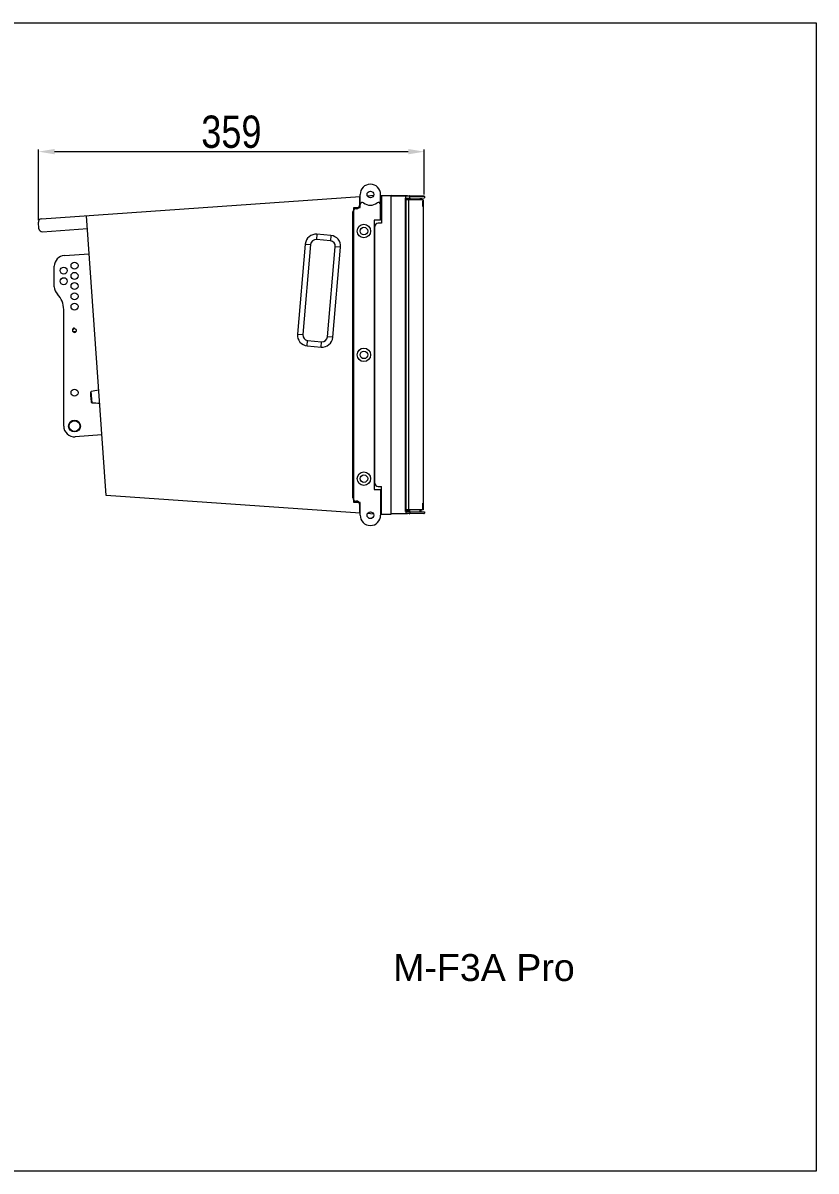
# Model space of a CAD drawing. Header units: millimetres. Extents: x 993 to 2435, y 1246 to 2313.
# Drawn here: x 1698 to 2435, y 1246 to 2313 of the extents above; entities that cross this region are included whole.
import ezdxf

# ---------------------------------------------------------------- set-up
doc = ezdxf.new("R2010")
doc.units = ezdxf.units.MM
doc.layers.get('0').update_dxf_attribs({"lineweight": 9})
doc.layers.add('dim', color=252, linetype='Continuous', lineweight=9)
doc.layers.add('标注', color=251, linetype='Continuous', lineweight=9)
doc.styles.add('30', font='arial.ttf', dxfattribs={"width": 0.8, "height": 30})
doc.styles.get("Standard").update_dxf_attribs({"font": 'arial.ttf'})
doc.dimstyles.new('ISO-30', dxfattribs={"dimtxt": 30, "dimasz": 15, "dimexe": 2, "dimexo": 2, "dimgap": 3, "dimtad": 1, "dimtoh": 1, "dimdec": 1, "dimdsep": 46, "dimtxsty": '30', "dimcen": 0, "dimclrd": 256, "dimclre": 256, "dimclrt": 256, "dimadec": 0, "dimazin": 0, "dimtfac": 1, "dimtdec": 1, "dimtmove": 0, "dimatfit": 3, "dimfxl": 1, "dimlwd": -1, "dimlwe": -1, "dimarcsym": 0})

# ---------------------------------------------------------------- blocks, each defined once
blk = doc.blocks.new('*D5')
at = {"layer": 'Defpoints', "color": 0, "transparency": 16777216}
for p in [(2071.2, 2193.1), (2071.2, 2151.3), (1712.6, 2127.5)]:
    blk.add_point(p, dxfattribs=at)
at = {"layer": 'dim', "transparency": 16777216}
for p, q in [((1712.6, 2129.5), (1712.6, 2195.1)), ((1727.6, 2193.1), (2056.2, 2193.1)), ((2071.2, 2153.3), (2071.2, 2195.1))]:
    blk.add_line(p, q, dxfattribs=at)
for points in [[(1727.6, 2195.6), (1727.6, 2190.6), (1712.6, 2193.1)], [(2056.2, 2195.6), (2056.2, 2190.6), (2071.2, 2193.1)]]:
    blk.add_solid(points, dxfattribs=at)
at = {"layer": 'dim', "transparency": 16777216, "insert": (1891.9, 2211.4), "char_height": 30, "attachment_point": 5, "style": '30'}
blk.add_mtext('359', dxfattribs=at)

msp = doc.modelspace()

# ---------------------------------------------------------------- linework, layer by layer
at = {"color": 7, "linetype": 'Continuous'}
for p, q in [((1715.41, 2130.66), (2011.56, 2151.37)), ((2010.81, 2151.32), (2010.81, 2143.08)), ((2011.56, 2141.33), (2011.56, 2153.33)), ((2023.95, 2152.24), (2018.34, 2151.84)), ((2030.56, 2129.33), (2030.56, 2153.33)), ((2030.56, 2152.33), (2040.31, 2152.33)), ((2031.31, 2152.33), (2031.31, 2126.58)), ((2070.75, 2151.83), (2040.31, 2152.36)), ((2040.31, 1856.33), (2040.31, 2152.33)), ((2054.1, 2151.62), (2040.31, 2151.86)), ((2053.85, 2149.91), (2071.23, 2150.07)), ((2053.85, 1859.8), (2053.85, 2149.06)), ((2054.1, 2149.92), (2054.1, 2151.62)), ((2057.76, 2151.56), (2054.1, 2151.62)), ((2054.32, 1858.74), (2054.32, 2149.92)), ((2070.23, 2148.33), (2054.32, 2148.33)), ((2055.12, 2149.93), (2055.12, 2148.33)), ((2055.65, 2149.93), (2055.65, 2148.33)), ((2056.46, 2148.33), (2056.46, 1860.33)), ((2056.89, 2149.94), (2056.89, 2148.33)), ((2057.38, 2149.94), (2057.38, 2148.36)), ((2057.76, 2149.95), (2057.76, 2151.56)), ((2071.23, 2151.33), (2057.76, 2151.56)), ((2057.89, 2149.95), (2057.89, 2148.36)), ((2067.43, 2150.03), (2067.43, 2148.36)), ((2067.54, 2150.03), (2067.54, 2148.33)), ((2068.23, 2150.04), (2068.23, 2148.33)), ((2069.92, 2147.53), (2069.92, 2147.53)), ((2070.23, 2148.33), (2070.23, 1860.33)), ((2071.23, 2151.33), (2071.23, 2150.06)), ((1775.47, 1873.8), (1757.31, 2133.59)), ((2004.81, 1871.58), (2004.81, 2137.08)), ((2005.56, 1867.33), (2005.56, 2141.33)), ((2005.56, 2141.33), (2011.56, 2141.33)), ((2069.92, 2142.13), (2069.92, 2142.13)), ((1713.04, 2121.47), (1712.63, 2127.46)), ((2024.56, 2129.33), (2024.56, 1879.33)), ((2030.56, 2129.33), (2024.56, 2129.33)), ((2025.31, 1885.08), (2025.31, 2123.58)), ((2031.31, 2126.58), (2028.31, 2126.58)), ((1716.25, 2118.69), (1758.14, 2121.62)), ((1971.41, 2116.33), (1970.97, 2111.35)), ((1984.36, 2115.19), (1971.41, 2116.33)), ((1984.36, 2115.19), (1983.92, 2110.21)), ((1960.58, 2107.24), (1953.25, 2023.56)), ((1965.56, 2106.8), (1958.24, 2023.12)), ((1960.58, 2107.24), (1965.56, 2106.8)), ((1983.92, 2110.21), (1970.97, 2111.35)), ((1981.15, 2021.12), (1988.47, 2104.8)), ((1986.13, 2020.68), (1993.45, 2104.36)), ((1993.45, 2104.36), (1988.47, 2104.8)), ((1736.66, 2096.56), (1759.78, 2098.18)), ((1736.11, 1938.2), (1736.11, 2046.48)), ((1953.25, 2023.56), (1958.24, 2023.12)), ((1962.34, 2012.72), (1962.78, 2017.7)), ((1962.78, 2017.7), (1975.73, 2016.57)), ((1975.3, 2011.59), (1975.73, 2016.57)), ((1986.13, 2020.68), (1981.15, 2021.12)), ((1962.34, 2012.72), (1975.3, 2011.59)), ((1761.91, 1960.14), (1761.23, 1969.81)), ((1762.37, 1959.76), (1761.64, 1970.26)), ((1761.52, 1962.03), (1761.53, 1962.02)), ((1761.53, 1962.02), (1761.52, 1962.03)), ((1761.53, 1961.99), (1761.53, 1962.02)), ((1761.54, 1961.95), (1761.53, 1961.99)), ((1761.77, 1960.77), (1761.78, 1960.73)), ((1761.78, 1960.73), (1761.78, 1960.7)), ((1761.78, 1960.69), (1761.78, 1960.7)), ((1761.78, 1960.7), (1761.78, 1960.69)), ((1771.55, 1929.95), (1746.81, 1928.22)), ((2024.56, 1879.33), (2030.56, 1879.33)), ((2028.31, 1882.08), (2031.31, 1882.08)), ((2030.56, 1879.33), (2030.56, 1855.33)), ((2031.31, 1856.33), (2031.31, 1882.08)), ((2011.56, 1857.29), (1775.47, 1873.8)), ((2011.56, 1867.33), (2005.56, 1867.33)), ((2011.56, 1855.33), (2011.56, 1867.33)), ((2069.92, 1866.53), (2069.92, 1866.53)), ((2010.81, 1865.58), (2010.81, 1857.34)), ((2023.95, 1856.43), (2018.34, 1856.82)), ((2030.56, 1856.33), (2040.31, 1856.33)), ((2054.1, 1857.04), (2040.31, 1856.8)), ((2070.75, 1856.83), (2040.31, 1856.3)), ((2053.85, 1858.75), (2053.85, 1859.03)), ((2053.85, 1858.75), (2071.23, 1858.59)), ((2054.1, 1858.74), (2054.1, 1857.04)), ((2057.76, 1857.1), (2054.1, 1857.04)), ((2070.23, 1860.33), (2054.32, 1860.33)), ((2055.32, 1860.33), (2055.32, 1858.73)), ((2055.65, 1858.73), (2055.65, 1860.33)), ((2056.89, 1858.72), (2056.89, 1860.33)), ((2057.38, 1858.72), (2057.38, 1860.3)), ((2057.76, 1858.71), (2057.76, 1857.1)), ((2071.23, 1857.33), (2057.76, 1857.1)), ((2057.89, 1858.71), (2057.89, 1860.3)), ((2067.43, 1858.63), (2067.43, 1860.3)), ((2067.54, 1858.63), (2067.54, 1860.33)), ((2068.23, 1858.62), (2068.23, 1860.33)), ((2069.92, 1861.13), (2069.92, 1861.13)), ((2071.23, 1858.6), (2071.23, 1857.33))]:
    msp.add_line(p, q, dxfattribs=at)
msp.add_line((1727.36, 2067.66), (1727.36, 2086.62))
for centre, radius in [((2021.06, 2153.33), 3.1), ((2015.06, 2119.33), 6.25), ((2015.06, 2119.33), 3.5), ((1746.11, 2087.2), 3.25), ((1746.11, 2077.7), 3.25), ((1746.11, 2068.2), 3.25), ((1746.11, 2058.7), 3.25), ((1746.11, 2049.2), 3.25), ((2015.06, 2004.33), 6.25), ((2015.06, 2004.33), 3.5), ((1746.11, 1969.2), 3.25), ((1746.11, 1938.2), 5.5), ((1746.11, 1938.2), 5), ((2015.06, 1889.33), 6.25), ((2015.06, 1889.33), 3.5), ((2021.06, 1855.33), 3.1)]:
    msp.add_circle(centre, radius, dxfattribs=at)
for centre, radius in [((1736.11, 2082.6), 3.25), ((1736.11, 2072.75), 3.25), ((1746.11, 2027.2), 1.6)]:
    msp.add_circle(centre, radius)
for centre, radius, start, end in [((2021.06, 2153.33), 9.5, 0, 180), ((2013.56, 2143.96), 2, 51.31781, 180), ((2021.06, 2153.33), 10, 231.31781, 308.68219), ((2028.56, 2143.96), 2, 0, 128.68219), ((2038.3, 2149.49), 15.55, 358.4259, 1.5741), ((2070.73, 2151.33), 0.5, 0, 89), ((2007.81, 2137.08), 3, 90, 180), ((2007.81, 2143.08), 3, 270, 0), ((1715.62, 2127.67), 3, 94, 184), ((2028.31, 2123.58), 3, 90, 180), ((1716.04, 2121.68), 3, 184, 274), ((1970.54, 2106.37), 10, 85, 175), ((1983.49, 2105.23), 10, 355, 85), ((1970.54, 2106.37), 5, 85, 175), ((1983.49, 2105.23), 5, 355, 85), ((1963.22, 2022.69), 10, 175, 265), ((1963.22, 2022.69), 5, 175, 265), ((1976.17, 2021.55), 10, 265, 355), ((1976.17, 2021.55), 5, 265, 355), ((1791.14, 1967.04), 30.04, 174.71561, 189.61748), ((1761.73, 1969.77), 0.5, 100.35395, 174.71561), ((1815.83, 1673.63), 301.53, 99.0031, 100.35395), ((1801.09, 1968.96), 40.16, 190.04952, 191.77394), ((1791.14, 1967.04), 30.04, 192.20812, 193.28439), ((1762.39, 1960.26), 0.5, 193.28439, 267.64605), ((1774.76, 2261.04), 301.53, 267.64605, 268.9969), ((1746.11, 1938.2), 10, 180, 274), ((2028.31, 1885.08), 3, 180, 270), ((2007.81, 1871.58), 3, 180, 270), ((2007.81, 1865.58), 3, 0, 90), ((2042.67, 1859.7), 11.18, 359.48714, 0.51286), ((1868.74, 1859.17), 185.1, 359.95592, 0.13225), ((2070.73, 1857.33), 0.5, 271, 360), ((2021.06, 1855.33), 9.5, 180, 0)]:
    msp.add_arc(centre, radius, start, end, dxfattribs=at)
for centre, radius, start, end in [((1737.36, 2086.58), 10, 94, 180), ((1737.36, 2067.66), 10, 180, 224.90905), ((1716.11, 2046.48), 20, 0, 44.90905)]:
    msp.add_arc(centre, radius, start, end)
for points, knots in [([(2054.1, 2151.62), (2054.1, 2151.68), (2054.11, 2151.78), (2054.1, 2151.89), (2054.1, 2151.97), (2054.1, 2152.03), (2054.1, 2152.08), (2054.09, 2152.1), (2054.09, 2152.12), (2054.09, 2152.12)], [0, 0, 0, 0, 0.3806501, 0.5534727, 0.7044727, 0.8284872, 0.9207185, 0.9781776, 1, 1, 1, 1]), ([(2057.76, 2151.56), (2057.76, 2151.69), (2057.66, 2151.95), (2057.4, 2152.06), (2057.28, 2152.06)], [0, 0, 0, 0, 0.5061929, 1, 1, 1, 1]), ([(2069.92, 2142.13), (2069.91, 2142.14), (2069.9, 2142.16), (2069.89, 2142.21), (2069.88, 2142.28), (2069.87, 2142.42), (2069.85, 2142.65), (2069.83, 2142.98), (2069.82, 2143.38), (2069.81, 2143.83), (2069.8, 2144.32), (2069.8, 2144.83), (2069.8, 2145.34), (2069.81, 2145.83), (2069.82, 2146.28), (2069.83, 2146.68), (2069.85, 2147.01), (2069.87, 2147.24), (2069.88, 2147.38), (2069.89, 2147.45), (2069.9, 2147.5), (2069.91, 2147.52), (2069.92, 2147.53)], [0, 0, 0, 0, 0.0046413, 0.0135942, 0.0268941, 0.0444669, 0.0917664, 0.1539376, 0.2287821, 0.3135527, 0.4051335, 0.5001875, 0.595215, 0.6867306, 0.7714643, 0.8462838, 0.9082632, 0.955299, 0.9728481, 0.9862299, 0.9952971, 1, 1, 1, 1]), ([(2069.92, 2147.53), (2069.93, 2147.53), (2069.93, 2147.51), (2069.94, 2147.47), (2069.95, 2147.4), (2069.96, 2147.32), (2069.97, 2147.2), (2069.98, 2147.01), (2069.99, 2146.72), (2070, 2146.31), (2070.01, 2145.85), (2070.02, 2145.35), (2070.02, 2144.83), (2070.02, 2144.31), (2070.01, 2143.81), (2070, 2143.35), (2069.99, 2142.95), (2069.98, 2142.65), (2069.97, 2142.46), (2069.96, 2142.35), (2069.95, 2142.26), (2069.94, 2142.19), (2069.93, 2142.15), (2069.93, 2142.13), (2069.92, 2142.13)], [0, 0, 0, 0, 0.0031079, 0.0105727, 0.0226153, 0.0391826, 0.0601363, 0.0852726, 0.1472297, 0.2227951, 0.3090368, 0.4026259, 0.4999678, 0.5972908, 0.690839, 0.777089, 0.8526779, 0.9144843, 0.9395097, 0.9604071, 0.9770301, 0.9892206, 0.9968359, 1, 1, 1, 1]), ([(2069.92, 1861.13), (2069.91, 1861.14), (2069.9, 1861.16), (2069.89, 1861.21), (2069.88, 1861.28), (2069.87, 1861.42), (2069.85, 1861.65), (2069.83, 1861.98), (2069.82, 1862.38), (2069.81, 1862.83), (2069.8, 1863.32), (2069.8, 1863.83), (2069.8, 1864.34), (2069.81, 1864.83), (2069.82, 1865.28), (2069.83, 1865.68), (2069.85, 1866.01), (2069.87, 1866.24), (2069.88, 1866.38), (2069.89, 1866.45), (2069.9, 1866.5), (2069.91, 1866.52), (2069.92, 1866.53)], [0, 0, 0, 0, 0.0046413, 0.0135942, 0.0268941, 0.0444669, 0.0917664, 0.1539376, 0.2287821, 0.3135527, 0.4051335, 0.5001875, 0.595215, 0.6867306, 0.7714643, 0.8462838, 0.9082632, 0.955299, 0.9728481, 0.9862299, 0.9952971, 1, 1, 1, 1]), ([(2069.92, 1866.53), (2069.93, 1866.53), (2069.93, 1866.51), (2069.94, 1866.47), (2069.95, 1866.4), (2069.96, 1866.32), (2069.97, 1866.2), (2069.98, 1866.01), (2069.99, 1865.72), (2070, 1865.31), (2070.01, 1864.85), (2070.02, 1864.35), (2070.02, 1863.83), (2070.02, 1863.31), (2070.01, 1862.81), (2070, 1862.35), (2069.99, 1861.95), (2069.98, 1861.65), (2069.97, 1861.46), (2069.96, 1861.35), (2069.95, 1861.26), (2069.94, 1861.19), (2069.93, 1861.15), (2069.93, 1861.13), (2069.92, 1861.13)], [0, 0, 0, 0, 0.0031079, 0.0105727, 0.0226153, 0.0391826, 0.0601363, 0.0852726, 0.1472297, 0.2227951, 0.3090368, 0.4026259, 0.4999678, 0.5972908, 0.690839, 0.777089, 0.8526779, 0.9144843, 0.9395097, 0.9604071, 0.9770301, 0.9892206, 0.9968359, 1, 1, 1, 1]), ([(2054.09, 1856.54), (2054.09, 1856.54), (2054.09, 1856.56), (2054.1, 1856.58), (2054.1, 1856.63), (2054.1, 1856.69), (2054.1, 1856.77), (2054.11, 1856.89), (2054.1, 1856.98), (2054.1, 1857.04)], [0, 0, 0, 0, 0.0218224, 0.0792815, 0.1715128, 0.2955273, 0.4465273, 0.6193499, 1, 1, 1, 1]), ([(2057.28, 1856.6), (2057.4, 1856.6), (2057.66, 1856.71), (2057.76, 1856.97), (2057.76, 1857.1)], [0, 0, 0, 0, 0.4938069, 1, 1, 1, 1])]:
    msp.add_open_spline(points, degree=3, knots=knots, dxfattribs=at)
at = {"layer": 'dim'}
msp.add_lwpolyline([(993.11, 2312.63), (2435.25, 2312.63), (2435.25, 1246.18), (993.11, 1246.18)], close=True, dxfattribs=at)
at = {"layer": '标注', "ltscale": 1.5}
msp.add_arc((1746.11, 2027.2), 2, 94, 4, dxfattribs=at)

# ---------------------------------------------------------------- texts
at = {"insert": (2042.18, 1447.72), "char_height": 25, "attachment_point": 1}
msp.add_mtext_dynamic_manual_height_columns('M-F3A Pro', width=474.7768, gutter_width=12.5, heights=[0], dxfattribs=at)

# ---------------------------------------------------------------- dimensions: what is measured, and where the dimension line sits
at = {"layer": 'dim'}
dim = msp.add_linear_dim(base=(2071.23, 2193.11), p1=(1712.63, 2127.46), p2=(2071.23, 2151.33), dimstyle='ISO-30', override={"dimdec": 0}, dxfattribs=at)
dim.commit()
dim.dimension.update_dxf_attribs({"geometry": '*D5', "text_midpoint": (1891.93, 2211.43)})

doc.saveas('drawing.dxf')
